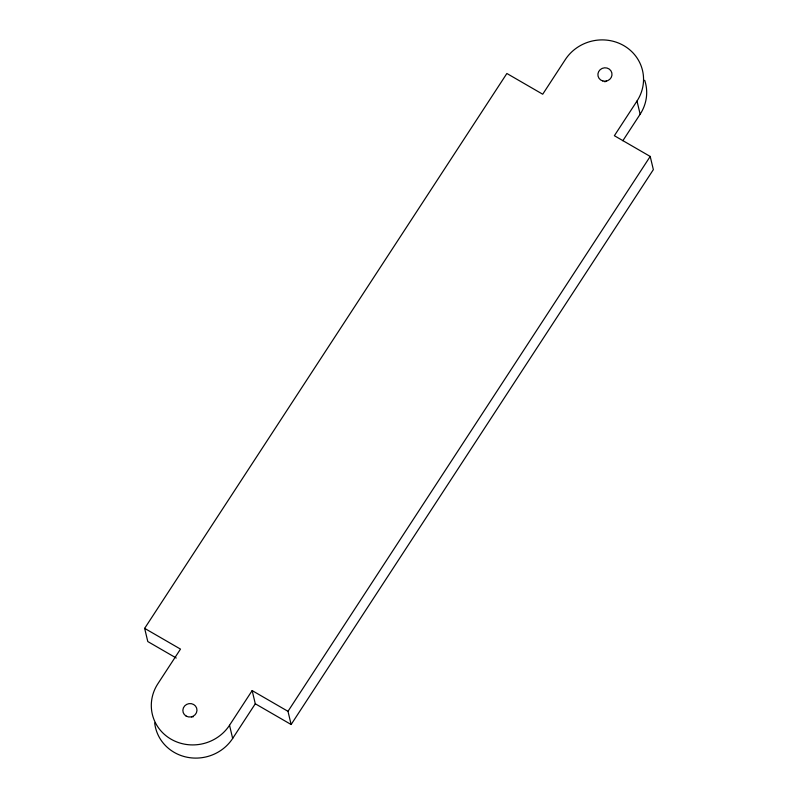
<?xml version="1.0" encoding="UTF-8"?>
<svg xmlns="http://www.w3.org/2000/svg" width="798" height="798" viewBox="0 0 798 798"><rect width="100%" height="100%" fill="white"/><g stroke="black" fill="none" stroke-linecap="round" stroke-linejoin="round"><path stroke-width="1.2" d="M176.248 658.021L147.79 641.552L144.647 628.365L506.87 73.486L542.71 94.224L565.333 59.551A42.503 40.279 -13.4 0 1 623.807 45.626A42.503 40.279 -13.4 0 1 637.004 101.037L640.146 114.224L622.839 140.737M144.647 628.365L180.488 649.103L157.854 683.776A42.503 40.279 -13.4 0 0 171.051 739.187A42.503 40.279 -13.4 0 0 229.525 725.262L252.158 690.589L287.988 711.327L291.13 724.514L255.29 703.776L252.158 690.589M637.004 101.037L614.37 135.71L650.21 156.448L653.353 169.635L291.13 724.514M154.682 722.938A42.503 40.279 -13.4 0 0 187.221 757.262A42.503 40.279 -13.4 0 0 232.667 738.449L255.29 703.776M287.988 711.327L650.21 156.448M229.525 725.262L232.667 738.449M644.684 80.269A42.503 40.279 -13.4 0 1 640.146 114.224M604.794 81.825A7.082 6.713 -13.4 0 1 606.53 81.177M191.5 716.953A7.082 6.713 -13.4 0 1 193.335 716.754M602.849 80.997A7.082 6.713 -13.4 0 0 611.837 72.877A7.082 6.713 -13.4 0 0 600.156 69.685A7.082 6.713 -13.4 0 0 602.849 80.997M186.143 716.075A7.082 6.713 -13.4 0 0 196.976 710.4A7.082 6.713 -13.4 0 0 186.632 704.415A7.082 6.713 -13.4 0 0 186.143 716.075"/></g></svg>
